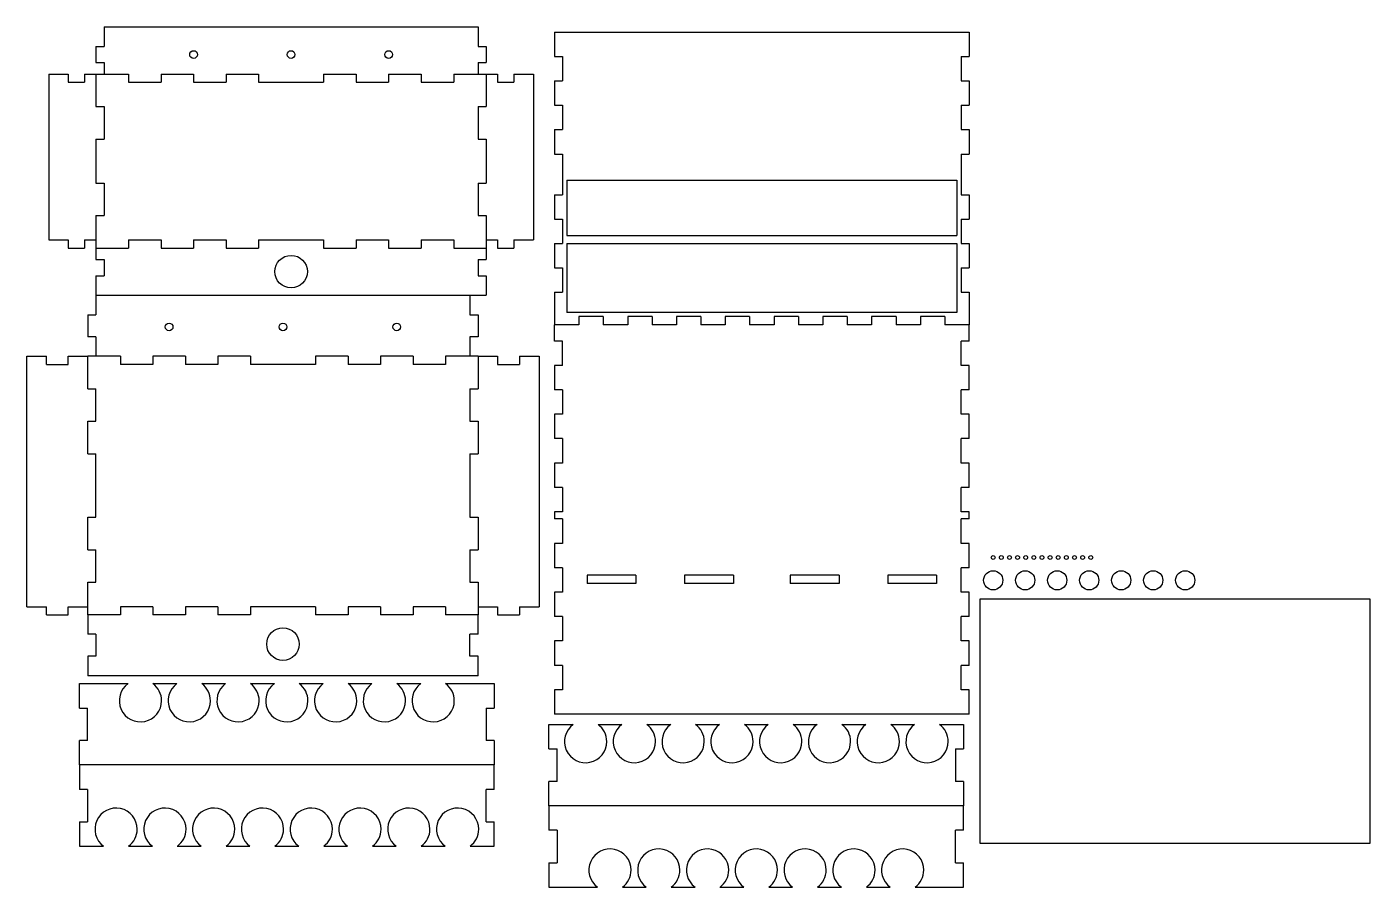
# Model space of a CAD drawing. Extents: x -14.3 to 68.4, y -1 to 25.7.
# Drawn here: x 27.1 to 68.4, y -1.04 to 25.4 of the extents above; entities that cross this region are included whole.
import ezdxf

# ---------------------------------------------------------------- set-up
doc = ezdxf.new("R2010")
doc.units = 0
doc.header["$MEASUREMENT"] = 0
doc.layers.add('CAD', color=7, linetype='CONTINUOUS')

msp = doc.modelspace()

# ---------------------------------------------------------------- linework, layer by layer
at = {"layer": 'CAD', "color": 5, "linetype": 'CONTINUOUS'}
for p, q in [((29.473, 25.404), (40.973, 25.404)), ((29.473, 25.404), (29.473, 24.804)), ((40.973, 25.404), (40.973, 24.804)), ((43.323, 25.245), (43.323, 24.495)), ((43.323, 25.245), (56.073, 25.245)), ((56.073, 25.245), (56.073, 24.495)), ((29.223, 24.804), (29.223, 24.304)), ((29.223, 24.804), (29.473, 24.804)), ((40.973, 24.804), (41.223, 24.804)), ((41.223, 24.804), (41.223, 24.304)), ((43.323, 24.495), (43.573, 24.495)), ((43.573, 24.495), (43.573, 23.745)), ((55.823, 24.495), (55.823, 23.745)), ((55.823, 24.495), (56.073, 24.495)), ((29.223, 24.304), (29.473, 24.304)), ((29.473, 24.304), (29.473, 23.954)), ((40.973, 24.304), (40.973, 23.954)), ((40.973, 24.304), (41.223, 24.304)), ((27.773, 23.954), (27.773, 18.854)), ((27.773, 23.954), (28.373, 23.954)), ((28.373, 23.954), (28.373, 23.704)), ((28.373, 23.704), (28.873, 23.704)), ((28.873, 23.954), (28.873, 23.704)), ((28.873, 23.954), (29.223, 23.954)), ((29.223, 23.954), (30.223, 23.954)), ((29.223, 23.954), (29.223, 22.954)), ((30.223, 23.954), (30.223, 23.704)), ((30.223, 23.704), (31.223, 23.704)), ((31.223, 23.954), (31.223, 23.704)), ((31.223, 23.954), (32.223, 23.954)), ((32.223, 23.954), (32.223, 23.704)), ((32.223, 23.704), (33.223, 23.704)), ((33.223, 23.954), (33.223, 23.704)), ((33.223, 23.954), (34.223, 23.954)), ((34.223, 23.954), (34.223, 23.704)), ((34.223, 23.704), (36.223, 23.704)), ((36.223, 23.954), (36.223, 23.704)), ((36.223, 23.954), (37.223, 23.954)), ((37.223, 23.954), (37.223, 23.704)), ((37.223, 23.704), (38.223, 23.704)), ((38.223, 23.954), (38.223, 23.704)), ((38.223, 23.954), (39.223, 23.954)), ((39.223, 23.954), (39.223, 23.704)), ((39.223, 23.704), (40.223, 23.704)), ((40.223, 23.954), (40.223, 23.704)), ((40.223, 23.954), (41.223, 23.954)), ((41.223, 23.954), (41.223, 22.954)), ((41.223, 23.954), (41.573, 23.954)), ((41.573, 23.954), (41.573, 23.704)), ((41.573, 23.704), (42.073, 23.704)), ((42.073, 23.954), (42.073, 23.704)), ((42.073, 23.954), (42.673, 23.954)), ((42.673, 23.954), (42.673, 18.854)), ((43.323, 23.745), (43.573, 23.745)), ((43.323, 23.745), (43.323, 22.995)), ((55.823, 23.745), (56.073, 23.745)), ((56.073, 23.745), (56.073, 22.995)), ((29.223, 22.954), (29.473, 22.954)), ((29.473, 22.954), (29.473, 21.954)), ((40.973, 22.954), (40.973, 21.954)), ((40.973, 22.954), (41.223, 22.954)), ((43.323, 22.995), (43.573, 22.995)), ((43.573, 22.995), (43.573, 22.245)), ((55.823, 22.995), (56.073, 22.995)), ((55.823, 22.995), (55.823, 22.245)), ((29.223, 21.954), (29.473, 21.954)), ((29.223, 21.954), (29.223, 20.604)), ((40.973, 21.954), (41.223, 21.954)), ((41.223, 21.954), (41.223, 20.604)), ((43.323, 22.245), (43.573, 22.245)), ((43.323, 22.245), (43.323, 21.495)), ((55.823, 22.245), (56.073, 22.245)), ((56.073, 22.245), (56.073, 21.495)), ((43.323, 21.495), (43.573, 21.495)), ((43.573, 21.495), (43.573, 20.245)), ((55.823, 21.495), (56.073, 21.495)), ((55.823, 21.495), (55.823, 20.245)), ((43.698, 20.695), (55.698, 20.695)), ((43.698, 20.695), (43.698, 18.995)), ((55.698, 20.695), (55.698, 18.995)), ((29.223, 20.604), (29.473, 20.604)), ((29.473, 20.604), (29.473, 19.604)), ((40.973, 20.604), (40.973, 19.604)), ((40.973, 20.604), (41.223, 20.604)), ((43.323, 20.245), (43.573, 20.245)), ((43.323, 20.245), (43.323, 19.495)), ((55.823, 20.245), (56.073, 20.245)), ((56.073, 20.245), (56.073, 19.495)), ((29.223, 19.604), (29.473, 19.604)), ((29.223, 19.604), (29.223, 18.604)), ((40.973, 19.604), (41.223, 19.604)), ((41.223, 19.604), (41.223, 18.604)), ((43.323, 19.495), (43.573, 19.495)), ((43.573, 19.495), (43.573, 18.745)), ((55.823, 19.495), (56.073, 19.495)), ((55.823, 19.495), (55.823, 18.745)), ((27.773, 18.854), (28.373, 18.854)), ((28.373, 18.854), (28.373, 18.604)), ((28.373, 18.604), (28.873, 18.604)), ((28.873, 18.854), (29.223, 18.854)), ((28.873, 18.854), (28.873, 18.604)), ((29.223, 18.604), (29.223, 18.254)), ((29.223, 18.604), (30.223, 18.604)), ((30.223, 18.854), (31.223, 18.854)), ((30.223, 18.854), (30.223, 18.604)), ((31.223, 18.854), (31.223, 18.604)), ((31.223, 18.604), (32.223, 18.604)), ((32.223, 18.854), (33.223, 18.854)), ((32.223, 18.854), (32.223, 18.604)), ((33.223, 18.854), (33.223, 18.604)), ((33.223, 18.604), (34.223, 18.604)), ((34.223, 18.854), (36.223, 18.854)), ((34.223, 18.854), (34.223, 18.604)), ((36.223, 18.854), (36.223, 18.604)), ((36.223, 18.604), (37.223, 18.604)), ((37.223, 18.854), (38.223, 18.854)), ((37.223, 18.854), (37.223, 18.604)), ((38.223, 18.854), (38.223, 18.604)), ((38.223, 18.604), (39.223, 18.604)), ((39.223, 18.854), (40.223, 18.854)), ((39.223, 18.854), (39.223, 18.604)), ((40.223, 18.854), (40.223, 18.604)), ((40.223, 18.604), (41.223, 18.604)), ((41.223, 18.854), (41.573, 18.854)), ((41.223, 18.604), (41.223, 18.254)), ((41.573, 18.854), (41.573, 18.604)), ((41.573, 18.604), (42.073, 18.604)), ((42.073, 18.854), (42.673, 18.854)), ((42.073, 18.854), (42.073, 18.604)), ((43.323, 18.745), (43.573, 18.745)), ((43.323, 18.745), (43.323, 17.995)), ((43.698, 18.995), (55.698, 18.995)), ((43.698, 18.745), (55.698, 18.745)), ((43.698, 18.745), (43.698, 16.62)), ((55.698, 18.745), (55.698, 16.62)), ((55.823, 18.745), (56.073, 18.745)), ((56.073, 18.745), (56.073, 17.995)), ((29.223, 18.254), (29.473, 18.254)), ((29.473, 18.254), (29.473, 17.754)), ((40.973, 18.254), (40.973, 17.754)), ((40.973, 18.254), (41.223, 18.254)), ((43.323, 17.995), (43.573, 17.995)), ((43.573, 17.995), (43.573, 17.245)), ((55.823, 17.995), (56.073, 17.995)), ((55.823, 17.995), (55.823, 17.245)), ((29.223, 17.754), (29.473, 17.754)), ((29.223, 17.754), (29.223, 17.154)), ((40.973, 17.754), (41.223, 17.754)), ((41.223, 17.754), (41.223, 17.154)), ((29.223, 17.154), (41.223, 17.154)), ((29.223, 17.154), (29.223, 16.554)), ((40.723, 17.154), (40.723, 16.554)), ((43.323, 17.245), (43.573, 17.245)), ((43.323, 17.245), (43.323, 16.495)), ((55.823, 17.245), (56.073, 17.245)), ((56.073, 17.245), (56.073, 16.495)), ((28.973, 16.554), (28.973, 15.879)), ((28.973, 16.554), (29.223, 16.554)), ((40.723, 16.554), (40.973, 16.554)), ((40.973, 16.554), (40.973, 15.879)), ((55.698, 16.62), (43.698, 16.62)), ((43.323, 16.495), (43.323, 16.245)), ((44.073, 16.245), (43.323, 16.245)), ((43.323, 15.745), (43.323, 16.245)), ((44.073, 16.495), (44.073, 16.245)), ((44.823, 16.495), (44.073, 16.495)), ((44.823, 16.495), (44.823, 16.245)), ((45.573, 16.245), (44.823, 16.245)), ((45.573, 16.495), (45.573, 16.245)), ((46.323, 16.495), (45.573, 16.495)), ((46.323, 16.495), (46.323, 16.245)), ((47.073, 16.245), (46.323, 16.245)), ((47.073, 16.495), (47.073, 16.245)), ((47.823, 16.495), (47.073, 16.495)), ((47.823, 16.495), (47.823, 16.245)), ((48.573, 16.245), (47.823, 16.245)), ((48.573, 16.495), (48.573, 16.245)), ((49.323, 16.495), (48.573, 16.495)), ((49.323, 16.495), (49.323, 16.245)), ((50.073, 16.245), (49.323, 16.245)), ((50.073, 16.495), (50.073, 16.245)), ((50.823, 16.495), (50.073, 16.495)), ((50.823, 16.495), (50.823, 16.245)), ((51.573, 16.245), (50.823, 16.245)), ((51.573, 16.495), (51.573, 16.245)), ((52.323, 16.495), (51.573, 16.495)), ((52.323, 16.495), (52.323, 16.245)), ((53.073, 16.245), (52.323, 16.245)), ((53.073, 16.495), (53.073, 16.245)), ((53.823, 16.495), (53.073, 16.495)), ((53.823, 16.495), (53.823, 16.245)), ((54.573, 16.245), (53.823, 16.245)), ((55.323, 16.495), (54.573, 16.495)), ((54.573, 16.495), (54.573, 16.245)), ((55.323, 16.495), (55.323, 16.245)), ((56.073, 16.245), (55.323, 16.245)), ((56.073, 16.495), (56.073, 16.245)), ((56.073, 15.745), (56.073, 16.245)), ((29.223, 15.879), (28.973, 15.879)), ((29.223, 15.879), (29.223, 15.279)), ((40.973, 15.879), (40.723, 15.879)), ((40.723, 15.879), (40.723, 15.279)), ((43.573, 15.745), (43.323, 15.745)), ((43.573, 14.995), (43.573, 15.745)), ((56.073, 15.745), (55.823, 15.745)), ((55.823, 14.995), (55.823, 15.745)), ((27.098, 7.579), (27.098, 15.279)), ((27.098, 15.279), (27.698, 15.279)), ((27.698, 15.029), (27.698, 15.279)), ((27.698, 15.029), (28.373, 15.029)), ((28.373, 15.279), (28.973, 15.279)), ((28.373, 15.029), (28.373, 15.279)), ((28.973, 14.279), (28.973, 15.279)), ((29.973, 15.279), (28.973, 15.279)), ((29.973, 15.279), (29.973, 15.029)), ((30.973, 15.029), (29.973, 15.029)), ((30.973, 15.279), (30.973, 15.029)), ((31.973, 15.279), (30.973, 15.279)), ((31.973, 15.279), (31.973, 15.029)), ((32.973, 15.029), (31.973, 15.029)), ((32.973, 15.279), (32.973, 15.029)), ((33.973, 15.279), (32.973, 15.279)), ((33.973, 15.279), (33.973, 15.029)), ((35.973, 15.029), (33.973, 15.029)), ((35.973, 15.279), (35.973, 15.029)), ((36.973, 15.279), (35.973, 15.279)), ((36.973, 15.279), (36.973, 15.029)), ((37.973, 15.029), (36.973, 15.029)), ((37.973, 15.279), (37.973, 15.029)), ((38.973, 15.279), (37.973, 15.279)), ((38.973, 15.279), (38.973, 15.029)), ((39.973, 15.029), (38.973, 15.029)), ((40.973, 15.279), (39.973, 15.279)), ((39.973, 15.279), (39.973, 15.029)), ((40.973, 15.279), (40.973, 14.279)), ((40.973, 15.279), (41.573, 15.279)), ((41.573, 15.279), (41.573, 15.029)), ((41.573, 15.029), (42.248, 15.029)), ((42.248, 15.279), (42.248, 15.029)), ((42.248, 15.279), (42.848, 15.279)), ((42.848, 15.279), (42.848, 7.579)), ((43.573, 14.995), (43.323, 14.995)), ((43.323, 14.995), (43.323, 14.245)), ((56.073, 14.995), (55.823, 14.995)), ((56.073, 14.245), (56.073, 14.995)), ((28.973, 14.279), (29.223, 14.279)), ((29.223, 13.279), (29.223, 14.279)), ((40.723, 14.279), (40.723, 13.279)), ((40.723, 14.279), (40.973, 14.279)), ((43.573, 14.245), (43.323, 14.245)), ((43.573, 14.245), (43.573, 13.495)), ((56.073, 14.245), (55.823, 14.245)), ((55.823, 13.495), (55.823, 14.245)), ((28.973, 13.279), (29.223, 13.279)), ((28.973, 12.279), (28.973, 13.279)), ((40.723, 13.279), (40.973, 13.279)), ((40.973, 13.279), (40.973, 12.279)), ((43.323, 13.495), (43.323, 12.745)), ((43.573, 13.495), (43.323, 13.495)), ((56.073, 13.495), (55.823, 13.495)), ((56.073, 12.745), (56.073, 13.495)), ((43.573, 12.745), (43.323, 12.745)), ((43.573, 12.745), (43.573, 11.995)), ((56.073, 12.745), (55.823, 12.745)), ((55.823, 11.995), (55.823, 12.745)), ((28.973, 12.279), (29.223, 12.279)), ((29.223, 10.329), (29.223, 12.279)), ((40.723, 12.279), (40.973, 12.279)), ((40.723, 12.279), (40.723, 10.329)), ((43.323, 11.995), (43.323, 11.245)), ((43.573, 11.995), (43.323, 11.995)), ((56.073, 11.995), (55.823, 11.995)), ((56.073, 11.245), (56.073, 11.995)), ((43.573, 11.245), (43.323, 11.245)), ((43.573, 11.245), (43.573, 10.495)), ((56.073, 11.245), (55.823, 11.245)), ((55.823, 10.495), (55.823, 11.245)), ((28.973, 10.329), (29.223, 10.329)), ((28.973, 9.329), (28.973, 10.329)), ((40.723, 10.329), (40.973, 10.329)), ((40.973, 10.329), (40.973, 9.329)), ((43.323, 10.495), (43.323, 10.275)), ((43.573, 10.495), (43.323, 10.495)), ((56.073, 10.495), (55.823, 10.495)), ((56.073, 10.275), (56.073, 10.495)), ((43.573, 10.275), (43.323, 10.275)), ((43.573, 10.275), (43.573, 9.525)), ((56.073, 10.275), (55.823, 10.275)), ((55.823, 9.525), (55.823, 10.275)), ((43.323, 9.525), (43.323, 8.775)), ((43.573, 9.525), (43.323, 9.525)), ((56.073, 9.525), (55.823, 9.525)), ((56.073, 8.775), (56.073, 9.525)), ((28.973, 9.329), (29.223, 9.329)), ((29.223, 8.329), (29.223, 9.329)), ((40.723, 9.329), (40.973, 9.329)), ((40.723, 9.329), (40.723, 8.329)), ((43.573, 8.775), (43.323, 8.775)), ((43.573, 8.775), (43.573, 8.025)), ((56.073, 8.775), (55.823, 8.775)), ((55.823, 8.025), (55.823, 8.775)), ((28.973, 7.329), (28.973, 8.329)), ((28.973, 8.329), (29.223, 8.329)), ((40.723, 8.329), (40.973, 8.329)), ((40.973, 8.329), (40.973, 7.329)), ((44.323, 8.545), (44.323, 8.295)), ((45.823, 8.545), (44.323, 8.545)), ((45.823, 8.295), (44.323, 8.295)), ((45.823, 8.545), (45.823, 8.295)), ((47.323, 8.545), (47.323, 8.295)), ((48.823, 8.545), (47.323, 8.545)), ((48.823, 8.295), (47.323, 8.295)), ((48.823, 8.545), (48.823, 8.295)), ((50.573, 8.545), (50.573, 8.295)), ((52.073, 8.545), (50.573, 8.545)), ((52.073, 8.295), (50.573, 8.295)), ((52.073, 8.545), (52.073, 8.295)), ((55.073, 8.545), (53.573, 8.545)), ((53.573, 8.545), (53.573, 8.295)), ((55.073, 8.295), (53.573, 8.295)), ((55.073, 8.545), (55.073, 8.295)), ((43.323, 8.025), (43.323, 7.275)), ((43.573, 8.025), (43.323, 8.025)), ((56.073, 8.025), (55.823, 8.025)), ((56.073, 7.275), (56.073, 8.025)), ((27.098, 7.579), (27.698, 7.579)), ((27.698, 7.329), (27.698, 7.579)), ((28.373, 7.329), (28.373, 7.579)), ((28.373, 7.579), (28.973, 7.579)), ((29.973, 7.579), (29.973, 7.329)), ((30.973, 7.579), (29.973, 7.579)), ((30.973, 7.579), (30.973, 7.329)), ((31.973, 7.579), (31.973, 7.329)), ((32.973, 7.579), (31.973, 7.579)), ((32.973, 7.579), (32.973, 7.329)), ((33.973, 7.579), (33.973, 7.329)), ((35.973, 7.579), (33.973, 7.579)), ((35.973, 7.579), (35.973, 7.329)), ((36.973, 7.579), (36.973, 7.329)), ((37.973, 7.579), (36.973, 7.579)), ((37.973, 7.579), (37.973, 7.329)), ((39.973, 7.579), (38.973, 7.579)), ((38.973, 7.579), (38.973, 7.329)), ((39.973, 7.579), (39.973, 7.329)), ((40.973, 7.579), (41.573, 7.579)), ((41.573, 7.579), (41.573, 7.329)), ((42.248, 7.579), (42.848, 7.579)), ((42.248, 7.579), (42.248, 7.329)), ((68.402, 7.805), (56.402, 7.805)), ((56.402, 7.805), (56.402, 0.305)), ((68.402, 0.305), (68.402, 7.805)), ((27.698, 7.329), (28.373, 7.329)), ((28.973, 7.329), (28.973, 6.729)), ((29.973, 7.329), (28.973, 7.329)), ((31.973, 7.329), (30.973, 7.329)), ((33.973, 7.329), (32.973, 7.329)), ((36.973, 7.329), (35.973, 7.329)), ((38.973, 7.329), (37.973, 7.329)), ((40.973, 7.329), (39.973, 7.329)), ((40.973, 6.729), (40.973, 7.329)), ((41.573, 7.329), (42.248, 7.329)), ((43.573, 7.275), (43.323, 7.275)), ((43.573, 7.275), (43.573, 6.525)), ((56.073, 7.275), (55.823, 7.275)), ((55.823, 6.525), (55.823, 7.275)), ((29.223, 6.729), (28.973, 6.729)), ((29.223, 6.729), (29.223, 6.054)), ((40.723, 6.054), (40.723, 6.729)), ((40.973, 6.729), (40.723, 6.729)), ((43.323, 6.525), (43.323, 5.775)), ((43.573, 6.525), (43.323, 6.525)), ((56.073, 6.525), (55.823, 6.525)), ((56.073, 5.775), (56.073, 6.525)), ((28.973, 6.054), (28.973, 5.454)), ((29.223, 6.054), (28.973, 6.054)), ((40.973, 6.054), (40.723, 6.054)), ((40.973, 5.454), (40.973, 6.054)), ((40.973, 5.454), (28.973, 5.454)), ((43.573, 5.775), (43.323, 5.775)), ((43.573, 5.775), (43.573, 5.025)), ((56.073, 5.775), (55.823, 5.775)), ((55.823, 5.025), (55.823, 5.775)), ((28.717, 5.213), (30.208, 5.213)), ((28.717, 4.463), (28.717, 5.213)), ((30.975, 5.213), (31.708, 5.213)), ((32.475, 5.213), (33.208, 5.213)), ((33.975, 5.213), (34.708, 5.213)), ((35.475, 5.213), (36.208, 5.213)), ((36.975, 5.213), (37.708, 5.213)), ((38.475, 5.213), (39.208, 5.213)), ((39.975, 5.213), (41.467, 5.213)), ((41.467, 5.213), (41.467, 4.463)), ((43.323, 5.025), (43.323, 4.275)), ((43.573, 5.025), (43.323, 5.025)), ((56.073, 5.025), (55.823, 5.025)), ((56.073, 4.275), (56.073, 5.025)), ((28.717, 4.463), (28.967, 4.463)), ((28.967, 3.463), (28.967, 4.463)), ((41.217, 4.463), (41.217, 3.463)), ((41.217, 4.463), (41.467, 4.463)), ((56.073, 4.275), (43.323, 4.275)), ((43.153, 3.957), (43.894, 3.957)), ((43.153, 3.207), (43.153, 3.957)), ((44.661, 3.957), (45.394, 3.957)), ((46.161, 3.957), (46.894, 3.957)), ((47.661, 3.957), (48.394, 3.957)), ((49.161, 3.957), (49.894, 3.957)), ((50.661, 3.957), (51.394, 3.957)), ((52.161, 3.957), (52.894, 3.957)), ((53.661, 3.957), (54.394, 3.957)), ((55.161, 3.957), (55.903, 3.957)), ((55.903, 3.957), (55.903, 3.207)), ((28.717, 2.713), (28.717, 3.463)), ((28.967, 3.463), (28.717, 3.463)), ((41.467, 3.463), (41.217, 3.463)), ((41.467, 3.463), (41.467, 2.713)), ((43.153, 3.207), (43.403, 3.207)), ((43.403, 2.207), (43.403, 3.207)), ((55.653, 3.207), (55.653, 2.207)), ((55.653, 3.207), (55.903, 3.207)), ((28.717, 2.713), (28.717, 1.963)), ((41.467, 2.713), (28.717, 2.713)), ((41.467, 1.963), (41.467, 2.713)), ((43.153, 1.457), (43.153, 2.207)), ((43.403, 2.207), (43.153, 2.207)), ((55.903, 2.207), (55.653, 2.207)), ((55.903, 2.207), (55.903, 1.457)), ((28.967, 1.963), (28.717, 1.963)), ((28.967, 1.963), (28.967, 0.963)), ((41.217, 0.963), (41.217, 1.963)), ((41.467, 1.963), (41.217, 1.963)), ((43.153, 1.457), (43.153, 0.707)), ((55.903, 1.457), (43.153, 1.457)), ((55.903, 0.707), (55.903, 1.457)), ((28.717, 0.963), (28.967, 0.963)), ((28.717, 0.963), (28.717, 0.213)), ((41.217, 0.963), (41.467, 0.963)), ((41.467, 0.213), (41.467, 0.963)), ((43.403, 0.707), (43.153, 0.707)), ((43.403, 0.707), (43.403, -0.293)), ((55.653, -0.293), (55.653, 0.707)), ((55.903, 0.707), (55.653, 0.707)), ((28.717, 0.213), (29.458, 0.213)), ((30.225, 0.213), (30.958, 0.213)), ((31.725, 0.213), (32.458, 0.213)), ((33.225, 0.213), (33.958, 0.213)), ((34.725, 0.213), (35.458, 0.213)), ((36.225, 0.213), (36.958, 0.213)), ((37.725, 0.213), (38.458, 0.213)), ((39.225, 0.213), (39.958, 0.213)), ((40.725, 0.213), (41.467, 0.213)), ((56.402, 0.305), (68.402, 0.305)), ((43.153, -0.293), (43.403, -0.293)), ((43.153, -0.293), (43.153, -1.043)), ((55.653, -0.293), (55.903, -0.293)), ((55.903, -1.043), (55.903, -0.293)), ((43.153, -1.043), (44.644, -1.043)), ((45.411, -1.043), (46.144, -1.043)), ((46.911, -1.043), (47.644, -1.043)), ((48.411, -1.043), (49.144, -1.043)), ((49.911, -1.043), (50.644, -1.043)), ((51.411, -1.043), (52.144, -1.043)), ((52.911, -1.043), (53.644, -1.043)), ((54.411, -1.043), (55.903, -1.043))]:
    msp.add_line(p, q, dxfattribs=at)
for centre, radius in [((32.223, 24.554), 0.118), ((35.223, 24.554), 0.118), ((38.223, 24.554), 0.118), ((35.223, 17.879), 0.5), ((31.473, 16.179), 0.118), ((34.973, 16.179), 0.118), ((38.473, 16.179), 0.118), ((56.811, 9.09), 0.0591), ((57.061, 9.09), 0.0591), ((57.311, 9.09), 0.0591), ((57.561, 9.09), 0.0591), ((57.811, 9.09), 0.0591), ((58.061, 9.09), 0.0591), ((58.311, 9.09), 0.0591), ((58.561, 9.09), 0.0591), ((58.811, 9.09), 0.0591), ((59.061, 9.09), 0.0591), ((59.311, 9.09), 0.0591), ((59.561, 9.09), 0.0591), ((59.811, 9.09), 0.0591), ((56.811, 8.39), 0.295), ((57.795, 8.39), 0.295), ((58.78, 8.39), 0.295), ((59.764, 8.39), 0.295), ((60.748, 8.39), 0.295), ((61.732, 8.39), 0.295), ((62.717, 8.39), 0.295), ((34.973, 6.429), 0.5)]:
    msp.add_circle(centre, radius, dxfattribs=at)
for centre, start, end in [((30.592, 4.688), 126.1289, 0), ((30.592, 4.688), 0, 53.8711), ((32.092, 4.688), 126.1289, 0), ((32.092, 4.688), 0, 53.8711), ((33.592, 4.688), 126.1289, 0), ((33.592, 4.688), 0, 53.8711), ((35.092, 4.688), 126.1289, 0), ((35.092, 4.688), 0, 53.8711), ((36.592, 4.688), 126.1289, 0), ((36.592, 4.688), 0, 53.8711), ((38.092, 4.688), 126.1289, 0), ((38.092, 4.688), 0, 53.8711), ((39.592, 4.688), 126.1289, 0), ((39.592, 4.688), 0, 53.8711), ((44.278, 3.432), 126.1289, 0), ((44.278, 3.432), 0, 53.8711), ((45.778, 3.432), 126.1289, 0), ((45.778, 3.432), 0, 53.8711), ((47.278, 3.432), 126.1289, 0), ((47.278, 3.432), 0, 53.8711), ((48.778, 3.432), 126.1289, 0), ((48.778, 3.432), 0, 53.8711), ((50.278, 3.432), 126.1289, 0), ((50.278, 3.432), 0, 53.8711), ((51.778, 3.432), 126.1289, 0), ((51.778, 3.432), 0, 53.8711), ((53.278, 3.432), 126.1289, 0), ((53.278, 3.432), 0, 53.8711), ((54.778, 3.432), 126.1289, 0), ((54.778, 3.432), 0, 53.8711), ((29.842, 0.738), 0, 233.8711), ((31.342, 0.738), 0, 233.8711), ((32.842, 0.738), 0, 233.8711), ((34.342, 0.738), 0, 233.8711), ((35.842, 0.738), 0, 233.8711), ((37.342, 0.738), 0, 233.8711), ((38.842, 0.738), 0, 233.8711), ((40.342, 0.738), 0, 233.8711), ((29.842, 0.738), 306.1289, 0), ((31.342, 0.738), 306.1289, 0), ((32.842, 0.738), 306.1289, 0), ((34.342, 0.738), 306.1289, 0), ((35.842, 0.738), 306.1289, 0), ((37.342, 0.738), 306.1289, 0), ((38.842, 0.738), 306.1289, 0), ((40.342, 0.738), 306.1289, 0), ((45.028, -0.518), 0, 233.8711), ((46.528, -0.518), 0, 233.8711), ((48.028, -0.518), 0, 233.8711), ((49.528, -0.518), 0, 233.8711), ((51.028, -0.518), 0, 233.8711), ((52.528, -0.518), 0, 233.8711), ((54.028, -0.518), 0, 233.8711), ((45.028, -0.518), 306.1289, 0), ((46.528, -0.518), 306.1289, 0), ((48.028, -0.518), 306.1289, 0), ((49.528, -0.518), 306.1289, 0), ((51.028, -0.518), 306.1289, 0), ((52.528, -0.518), 306.1289, 0), ((54.028, -0.518), 306.1289, 0)]:
    msp.add_arc(centre, 0.65, start, end, dxfattribs=at)

doc.saveas('drawing.dxf')
